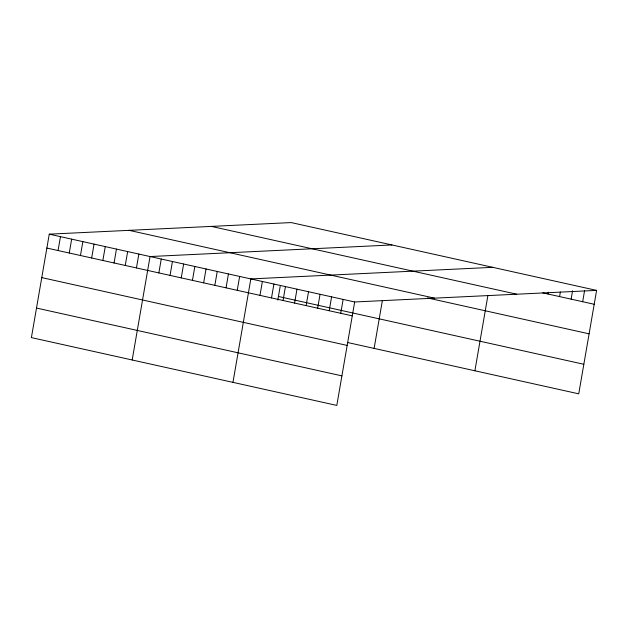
<?xml version="1.0" encoding="UTF-8"?>
<svg xmlns="http://www.w3.org/2000/svg" width="628" height="628" viewBox="0 0 628 628"><rect width="100%" height="100%" fill="white"/><g stroke="black" fill="none" stroke-linecap="round" stroke-linejoin="round"><path stroke-width="0.94" d="M596.6 290.387L291.196 222.579L49.267 234.166L31.4 337.613L336.804 405.421L354.671 301.974L596.6 290.387L578.733 393.834L347.983 342.598M58.066 250.533L60.469 236.646M69.268 253.021L71.663 239.135M80.463 255.51L82.865 241.623M91.664 257.998L94.059 244.111M102.859 260.479L105.261 246.6M114.061 262.967L116.455 249.081M125.255 265.456L127.657 251.569M136.457 267.944L138.851 254.057M132.186 359.985L150.053 256.546L391.982 244.951M158.853 272.913L161.247 259.026M170.047 275.402L172.449 261.515M181.249 277.89L183.643 264.003M192.443 280.371L194.845 266.492M203.645 282.859L206.039 268.972M214.839 285.348L217.241 271.461M226.041 287.836L228.435 273.949M237.235 290.317L239.637 276.438M232.964 382.366L250.831 278.918L492.76 267.332M259.968 295.364L262.371 281.485M271.508 297.931L273.91 284.044M277.819 300.051L280.19 286.321M283.047 300.49L285.442 286.604M294.587 303.057L296.981 289.17M306.119 305.616L308.521 291.73M317.658 308.175L320.06 294.289M329.198 310.742L331.592 296.856M340.737 313.301L343.131 299.415M374.115 348.399L382.405 300.388M474.894 370.779L487.893 295.553M548.056 294.03L548.37 292.177M559.587 296.589L560.388 291.965M571.127 299.156L572.563 290.819M582.666 301.715L584.582 290.607M542.725 292.844L594.198 304.274M211.361 226.402L516.765 294.218M129.109 230.343L434.505 298.151M427.401 297.931L589.095 333.829M49.267 234.166L354.671 301.974M278.432 296.471L583.836 364.279M46.872 248.052L352.269 315.86M41.762 277.607L347.166 345.416M36.503 308.058L341.907 375.866"/></g></svg>
